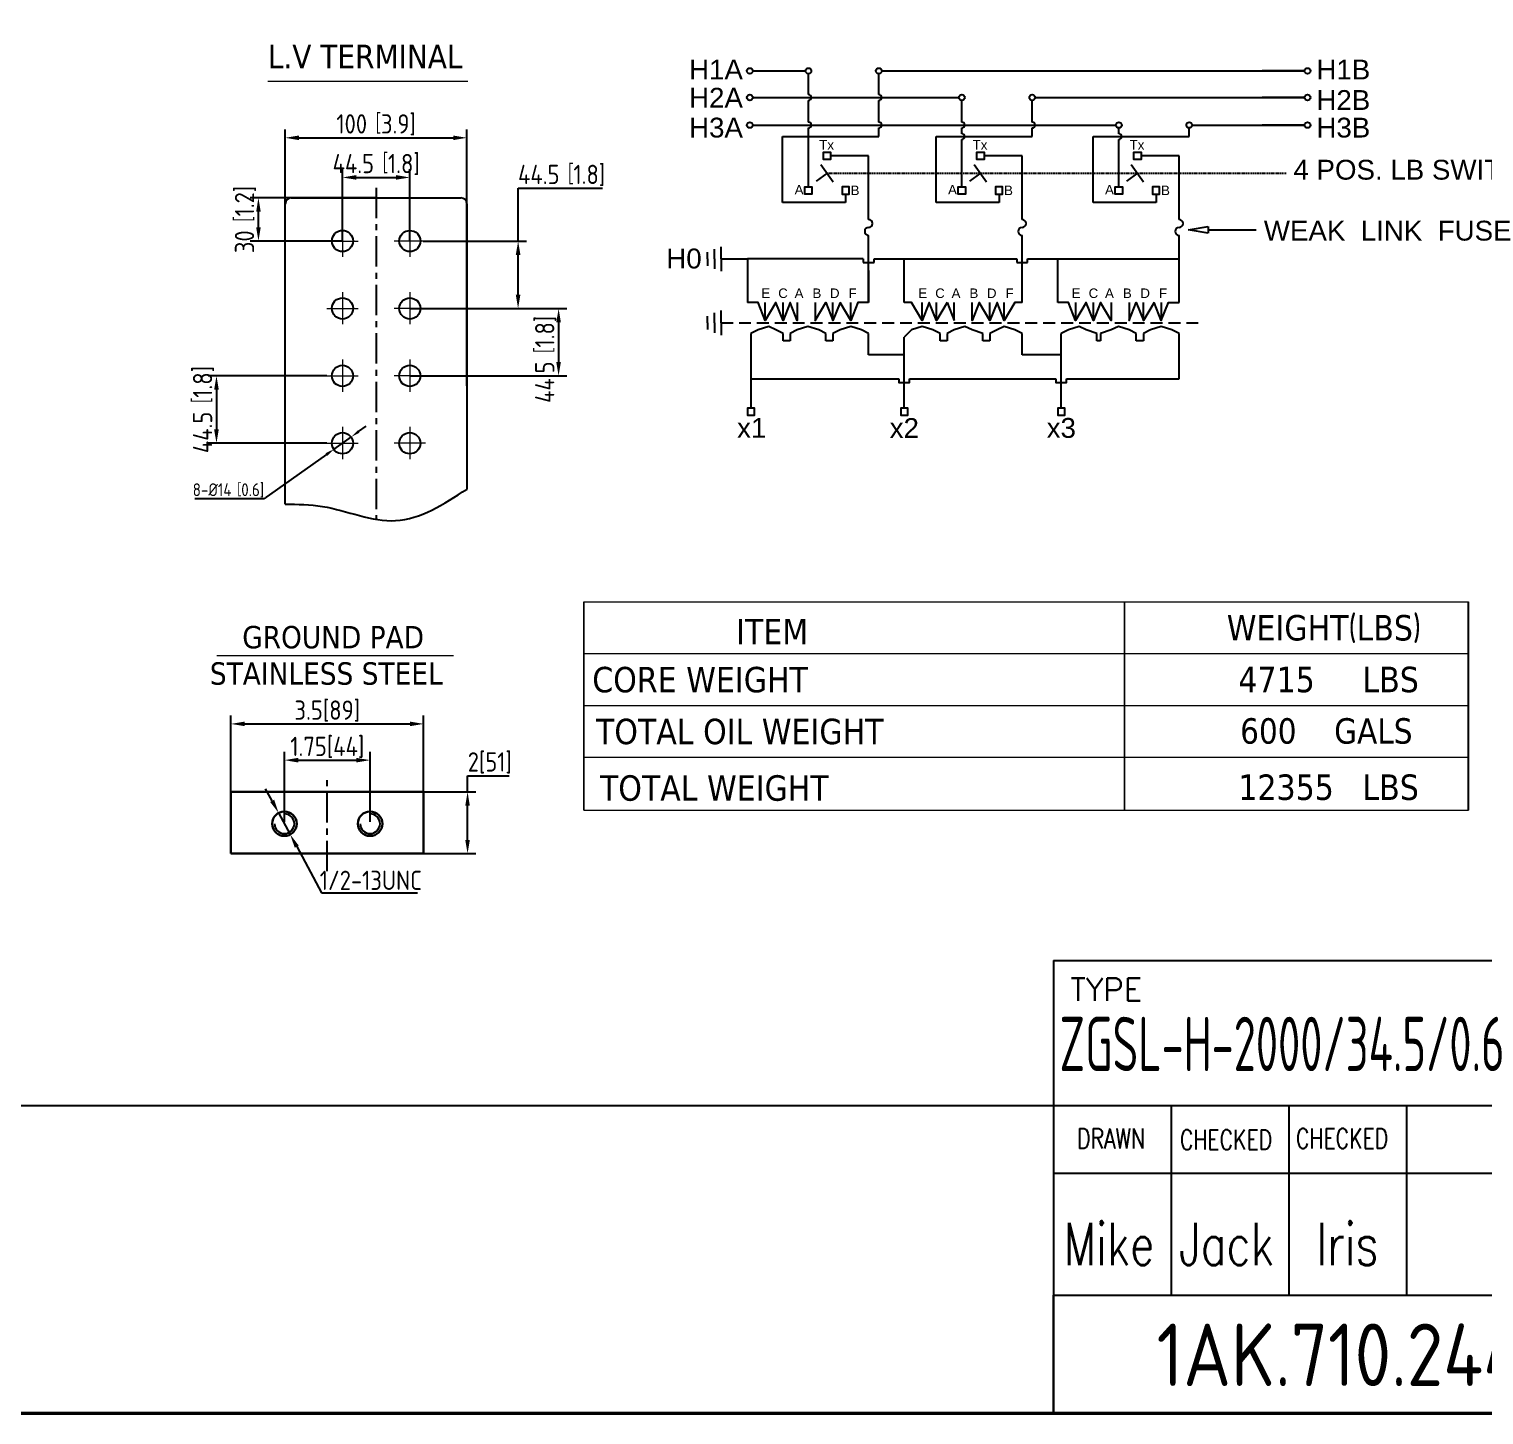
# Model space of a CAD drawing. Header units: inches. Extents: x 198356 to 209798, y -190593 to -183267.
# Drawn here: x 201979 to 205942, y -190326 to -186552 of the extents above; entities that cross this region are included whole.
import ezdxf
from ezdxf.enums import TextEntityAlignment as Align

# ---------------------------------------------------------------- set-up
doc = ezdxf.new("R2010")
doc.units = ezdxf.units.IN
doc.header["$LTSCALE"] = 13
for name, pattern in [('CENTERX2', [101.6, 63.5, -12.7, 12.7, -12.7]), ('DASHED', [0.75, 0.5, -0.25]), ('点画线', [18, 12, -2, 2, -2])]:
    doc.linetypes.add(name, pattern=pattern)
for name, color, linetype in [('1', 4, 'Continuous'), ('2', 3, 'Continuous'), ('4虚线层', 6, 'DASHED')]:
    doc.layers.add(name, color=color, linetype=linetype)
for name, color, linetype, lineweight in [('中心线层', 1, '点画线', 18), ('标注、文本', 3, 'Continuous', 25), ('铁心', 3, 'Continuous', 0)]:
    doc.layers.add(name, color=color, linetype=linetype, lineweight=lineweight)
doc.styles.add('Note Text (ANSI)', font='arial.ttf')
doc.styles.add('ROMANS', font='romans.shx', dxfattribs={"bigfont": 'whgtxt.shx'})
doc.styles.get("Standard").update_dxf_attribs({"font": 'gbenor.shx', "bigfont": 'gbcbig.shx'})
doc.styles.add('Tahoma$001', font='tahoma.ttf', dxfattribs={"height": 2.159784})
doc.styles.add('Tahoma_txtstyle_30.51_0_0', font='tahoma.ttf')
doc.dimstyles.new('丁晓菲', dxfattribs={"dimscale": 10, "dimtxt": 3.5, "dimasz": 2.5, "dimexe": 1.5, "dimexo": 0, "dimgap": 0.5, "dimtad": 1, "dimtoh": 1, "dimtxsty": 'Standard', "dimcen": 2.5, "dimclrd": 3, "dimclre": 3, "dimclrt": 2, "dimadec": 0, "dimazin": 0, "dimtfac": 1, "dimtmove": 0, "dimatfit": 2, "dimfxl": 1, "dimarcsym": 0})
doc.dimstyles.new('郁文书', dxfattribs={"dimscale": 15, "dimtxt": 3.5, "dimasz": 2.5, "dimexe": 1.5, "dimexo": 0, "dimgap": 0.5, "dimtad": 1, "dimtoh": 1, "dimtxsty": 'Standard', "dimcen": 2.5, "dimclrd": 3, "dimclre": 3, "dimclrt": 2, "dimadec": 0, "dimazin": 0, "dimtfac": 1, "dimtmove": 0, "dimatfit": 2, "dimfxl": 1, "dimarcsym": 0})

# ---------------------------------------------------------------- blocks, each defined once
blk = doc.blocks.new('*D12')
at = {"layer": '1', "color": 3, "lineweight": -2}
for p, q in [((202676.5, -187560.8), (202676.5, -186825.6)), ((203171.5, -187523.3), (203171.5, -186825.6)), ((202714, -186848.1), (203134, -186848.1))]:
    blk.add_line(p, q, dxfattribs=at)
at = {"layer": '1', "color": 3}
for points in [[(202714, -186841.9), (202714, -186854.4), (202676.5, -186848.1)], [(203134, -186841.9), (203134, -186854.4), (203171.5, -186848.1)]]:
    blk.add_solid(points, dxfattribs=at)
at = {"layer": 'Defpoints', "color": 0}
for p in [(203171.5, -186848.1), (203171.5, -187523.3), (202676.5, -187560.8)]:
    blk.add_point(p, dxfattribs=at)
at = {"layer": '1', "color": 2, "insert": (202924, -186812.9), "char_height": 52.5, "attachment_point": 5}
blk.add_mtext('100［3.9]', dxfattribs=at)
blk = doc.blocks.new('*D13')
at = {"layer": '1', "color": 3, "lineweight": -2}
for p, q in [((202924.2, -187011.8), (202580.9, -187011.8)), ((202603.4, -187091.8), (202603.4, -187049.3)), ((202832.4, -187129.3), (202580.9, -187129.3))]:
    blk.add_line(p, q, dxfattribs=at)
at = {"layer": '1', "color": 3}
for points in [[(202597.2, -187049.3), (202609.7, -187049.3), (202603.4, -187011.8)], [(202597.2, -187091.8), (202609.7, -187091.8), (202603.4, -187129.3)]]:
    blk.add_solid(points, dxfattribs=at)
at = {"layer": 'Defpoints', "color": 0}
for p in [(202603.4, -187011.8), (202924.2, -187011.8), (202832.4, -187129.3)]:
    blk.add_point(p, dxfattribs=at)
at = {"layer": '1', "color": 2, "insert": (202568.2, -187070.5), "char_height": 52.5, "attachment_point": 5, "rotation": 90}
blk.add_mtext('30［1.2]', dxfattribs=at)
blk = doc.blocks.new('*D14')
at = {"layer": '1', "color": 3, "lineweight": -2}
for p, q in [((202832.4, -187129.3), (202832.4, -186933.6)), ((203015.9, -187129.3), (203015.9, -186933.6)), ((202869.9, -186956.1), (202978.4, -186956.1))]:
    blk.add_line(p, q, dxfattribs=at)
at = {"layer": '1', "color": 3}
for points in [[(202869.9, -186949.8), (202869.9, -186962.3), (202832.4, -186956.1)], [(202978.4, -186949.8), (202978.4, -186962.3), (203015.9, -186956.1)]]:
    blk.add_solid(points, dxfattribs=at)
at = {"layer": 'Defpoints', "color": 0}
for p in [(203015.9, -186956.1), (202832.4, -187129.3), (203015.9, -187129.3)]:
    blk.add_point(p, dxfattribs=at)
at = {"layer": '1', "color": 2, "insert": (202924.2, -186920.9), "char_height": 52.5, "attachment_point": 5}
blk.add_mtext('44.5［1.8]', dxfattribs=at)
blk = doc.blocks.new('*D15')
at = {"layer": '1', "color": 3, "lineweight": -2}
for p, q in [((203310.9, -187129.5), (203310.9, -186985.7)), ((203310.9, -186985.7), (203540.4, -186985.7)), ((203052.2, -187129.4), (203333.4, -187129.5)), ((203310.8, -187275.5), (203310.9, -187167)), ((203015.9, -187312.9), (203333.3, -187313))]:
    blk.add_line(p, q, dxfattribs=at)
at = {"layer": '1', "color": 3}
for points in [[(203304.6, -187167), (203317.1, -187167), (203310.9, -187129.5)], [(203304.6, -187275.5), (203317.1, -187275.5), (203310.8, -187313)]]:
    blk.add_solid(points, dxfattribs=at)
at = {"layer": 'Defpoints', "color": 0}
for p in [(203052.2, -187129.4), (203015.9, -187312.9), (203310.8, -187313)]:
    blk.add_point(p, dxfattribs=at)
at = {"layer": '1', "color": 2, "insert": (203429.4, -186950.5), "char_height": 52.5, "attachment_point": 5}
blk.add_mtext('44.5［1.8]', dxfattribs=at)
blk = doc.blocks.new('*D16')
at = {"layer": 'Defpoints', "color": 0}
for p in [(202808.9, -187696.2), (202855.9, -187662.7)]:
    blk.add_point(p, dxfattribs=at)
at = {"layer": '标注、文本', "color": 3, "lineweight": -2}
for p, q in [((202876.3, -187648.2), (202896.7, -187633.7)), ((202855.9, -187662.7), (202808.9, -187696.2)), ((202788.5, -187710.7), (202618.1, -187831.8)), ((202618.1, -187831.8), (202430.1, -187831.8))]:
    blk.add_line(p, q, dxfattribs=at)
at = {"layer": '标注、文本', "color": 3}
for points in [[(202873.9, -187644.8), (202878.7, -187651.6), (202855.9, -187662.7)], [(202786.1, -187707.3), (202790.9, -187714.1), (202808.9, -187696.2)]]:
    blk.add_solid(points, dxfattribs=at)
at = {"layer": '标注、文本', "color": 2, "insert": (202521.6, -187808.4), "char_height": 35, "attachment_point": 5, "bg_fill": 3, "box_fill_scale": 1.1, "bg_fill_color": 256, "bg_fill_true_color": 13158600, "bg_fill_transparency": 16293744}
blk.add_mtext('8-%%C14［0.6]', dxfattribs=at)
blk = doc.blocks.new('*D61')
at = {"layer": '1', "color": 3, "lineweight": -2}
for p, q in [((203058.6, -187312.9), (203443.7, -187313.1)), ((203421.2, -187350.6), (203421.2, -187459.1)), ((203015.9, -187496.5), (203443.6, -187496.6))]:
    blk.add_line(p, q, dxfattribs=at)
at = {"layer": '1', "color": 3}
for points in [[(203414.9, -187350.6), (203427.4, -187350.6), (203421.2, -187313.1)], [(203414.9, -187459.1), (203427.4, -187459.1), (203421.1, -187496.6)]]:
    blk.add_solid(points, dxfattribs=at)
at = {"layer": 'Defpoints', "color": 0}
for p in [(203058.6, -187312.9), (203015.9, -187496.5), (203421.1, -187496.6)]:
    blk.add_point(p, dxfattribs=at)
at = {"layer": '1', "color": 2, "insert": (203386, -187451.5), "char_height": 52.5, "attachment_point": 5, "rotation": 89.979}
blk.add_mtext('44.5［1.8]', dxfattribs=at)
blk = doc.blocks.new('*D74')
at = {"layer": '1', "color": 3, "lineweight": -2}
for p, q in [((203173.2, -188629.7), (203173.2, -188585.5)), ((203173.2, -188585.5), (203286.8, -188585.5)), ((203053.5, -188629.7), (203195.7, -188629.7)), ((203173.2, -188760.2), (203173.2, -188667.2)), ((203053.5, -188797.7), (203195.7, -188797.7))]:
    blk.add_line(p, q, dxfattribs=at)
at = {"layer": '1', "color": 3}
for points in [[(203166.9, -188667.2), (203179.4, -188667.2), (203173.2, -188629.7)], [(203166.9, -188760.2), (203179.4, -188760.2), (203173.2, -188797.7)]]:
    blk.add_solid(points, dxfattribs=at)
at = {"layer": 'Defpoints', "color": 0}
for p in [(203053.5, -188629.7), (203053.5, -188797.7), (203173.2, -188797.7)]:
    blk.add_point(p, dxfattribs=at)
at = {"layer": '1', "color": 2, "insert": (203233.7, -188550.6), "char_height": 52.5, "attachment_point": 5}
blk.add_mtext('2[51]', dxfattribs=at)
blk = doc.blocks.new('*D75')
at = {"layer": '1', "color": 3, "lineweight": -2}
for p, q in [((202674.3, -188711.1), (202674.3, -188520.6)), ((202907.7, -188711.1), (202907.7, -188520.6)), ((202711.8, -188543.1), (202870.2, -188543.1))]:
    blk.add_line(p, q, dxfattribs=at)
at = {"layer": '1', "color": 3}
for points in [[(202711.8, -188536.9), (202711.8, -188549.4), (202674.3, -188543.1)], [(202870.2, -188536.9), (202870.2, -188549.4), (202907.7, -188543.1)]]:
    blk.add_solid(points, dxfattribs=at)
at = {"layer": 'Defpoints', "color": 0}
for p in [(202907.7, -188543.1), (202674.3, -188711.1), (202907.7, -188711.1)]:
    blk.add_point(p, dxfattribs=at)
at = {"layer": '1', "color": 2, "insert": (202791, -188508.3), "char_height": 52.5, "attachment_point": 5}
blk.add_mtext('1.75[44]', dxfattribs=at)
blk = doc.blocks.new('*D76')
at = {"layer": '1', "color": 3, "lineweight": -2}
for p, q in [((202528.5, -188629.7), (202528.5, -188421.9)), ((202566, -188444.4), (203016, -188444.4)), ((203053.5, -188629.7), (203053.5, -188421.9))]:
    blk.add_line(p, q, dxfattribs=at)
at = {"layer": '1', "color": 3}
for points in [[(202566, -188438.1), (202566, -188450.6), (202528.5, -188444.4)], [(203016, -188438.1), (203016, -188450.6), (203053.5, -188444.4)]]:
    blk.add_solid(points, dxfattribs=at)
at = {"layer": 'Defpoints', "color": 0}
for p in [(203053.5, -188444.4), (202528.5, -188629.7), (203053.5, -188629.7)]:
    blk.add_point(p, dxfattribs=at)
at = {"layer": '1', "color": 2, "insert": (202791, -188409.5), "char_height": 52.5, "attachment_point": 5}
blk.add_mtext('3.5[89]', dxfattribs=at)
blk = doc.blocks.new('*D83')
at = {"layer": '1', "color": 3, "lineweight": -2}
for p, q in [((202640.8, -188653.9), (202623, -188620.9)), ((202658.5, -188686.9), (202690.1, -188745.7)), ((202707.8, -188778.7), (202775.2, -188904.1)), ((202775.2, -188904.1), (203036.5, -188904.1))]:
    blk.add_line(p, q, dxfattribs=at)
at = {"layer": '1', "color": 3}
for points in [[(202646.3, -188651), (202635.3, -188656.9), (202658.5, -188686.9)], [(202713.3, -188775.8), (202702.3, -188781.7), (202690.1, -188745.7)]]:
    blk.add_solid(points, dxfattribs=at)
at = {"layer": 'Defpoints', "color": 0}
for p in [(202658.5, -188686.9), (202690.1, -188745.7)]:
    blk.add_point(p, dxfattribs=at)
at = {"layer": '1', "color": 2, "insert": (202909.6, -188870.4), "char_height": 52.5, "attachment_point": 5}
blk.add_mtext('1/2-13UNC', dxfattribs=at)
blk = doc.blocks.new('*D255')
at = {"layer": '1', "color": 3, "lineweight": -2}
for p, q in [((202789.7, -187496.4), (202466.6, -187496.4)), ((202489.1, -187533.9), (202489.1, -187642.5)), ((202789.7, -187680), (202466.6, -187680))]:
    blk.add_line(p, q, dxfattribs=at)
at = {"layer": '1', "color": 3}
for points in [[(202482.8, -187533.9), (202495.3, -187533.9), (202489.1, -187496.4)], [(202482.8, -187642.5), (202495.3, -187642.5), (202489.1, -187680)]]:
    blk.add_solid(points, dxfattribs=at)
at = {"layer": 'Defpoints', "color": 0}
for p in [(202789.7, -187496.4), (202489.1, -187680), (202789.7, -187680)]:
    blk.add_point(p, dxfattribs=at)
at = {"layer": '1', "color": 2, "insert": (202453.9, -187588.2), "char_height": 52.5, "attachment_point": 5, "rotation": 90}
blk.add_mtext('44.5［1.8]', dxfattribs=at)

msp = doc.modelspace()

# ---------------------------------------------------------------- linework, layer by layer
at = {"layer": '1', "color": 1, "linetype": 'CENTERX2', "lineweight": -3, "ltscale": 0.1}
for p, q in [((202924.209, -186984.373), (202924.044, -187886.963)), ((202790.975, -188845.118), (202790.975, -188583.916))]:
    msp.add_line(p, q, dxfattribs=at)
at = {"layer": '1'}
for p, q in [((202693.032, -187011.756), (203155.032, -187011.756)), ((202676.705, -187845.754), (202676.532, -187028.256)), ((203171.532, -187028.256), (203171.484, -187805.169))]:
    msp.add_line(p, q, dxfattribs=at)
for centre in [(202832.424, -187129.318), (203015.949, -187129.347), (202832.424, -187312.881), (203015.892, -187312.91), (202832.356, -187496.443), (203015.825, -187496.472), (203015.834, -187680.035)]:
    msp.add_circle(centre, 28.875, dxfattribs=at)
for centre, start, end in [((202693.032, -187028.256), 90, 180), ((203155.032, -187028.256), 0, 90)]:
    msp.add_arc(centre, 16.5, start, end, dxfattribs=at)
at = {"layer": '2', "linetype": 'Continuous'}
for p, q in [((203949.98, -186665.943), (204093.874, -186665.943)), ((204301.415, -186665.943), (205338.202, -186665.943)), ((205338.202, -186665.943), (205453.628, -186665.943)), ((205453.628, -186665.943), (205338.202, -186665.943)), ((203949.98, -186738.325), (204120.707, -186738.325)), ((204120.707, -186738.325), (204511.834, -186738.325)), ((204719.375, -186738.325), (205338.202, -186738.325)), ((205338.202, -186738.325), (205453.628, -186738.325)), ((205453.628, -186738.325), (205338.202, -186738.325)), ((203949.98, -186813.307), (204120.707, -186813.307)), ((204120.707, -186813.307), (204939.514, -186813.307)), ((205147.055, -186813.307), (205338.202, -186813.307)), ((205338.202, -186813.307), (205453.628, -186813.307)), ((205453.628, -186813.307), (205338.202, -186813.307)), ((204251.229, -187178.175), (204251.229, -187187.895)), ((204280.389, -187187.895), (204280.389, -187178.175)), ((204363.009, -187297.098), (204363.009, -187178.175)), ((204669.189, -187178.175), (204669.189, -187187.895)), ((204698.349, -187187.895), (204698.349, -187178.175)), ((204780.969, -187297.098), (204780.969, -187178.175)), ((204251.229, -187187.895), (204280.389, -187187.895)), ((204669.189, -187187.895), (204698.349, -187187.895))]:
    msp.add_line(p, q, dxfattribs=at)
at = {"layer": '2', "color": 3}
msp.add_line((205190.751, -187098.995), (205321.493, -187098.995), dxfattribs=at)
at = {"layer": '2'}
for p, q in [((204251.229, -187178.175), (203935.329, -187178.175)), ((204280.389, -187178.175), (204669.189, -187178.175)), ((204698.349, -187178.175), (205111.449, -187178.175)), ((204769.351, -189088.624), (208469.476, -189088.624)), ((204769.351, -189088.624), (204769.351, -190321.999)), ((198997.156, -189483.304), (208469.476, -189483.304)), ((205090.028, -189483.304), (205090.028, -190000.525)), ((205410.706, -189483.304), (205410.706, -190000.525)), ((205731.383, -189483.304), (205731.383, -190000.525)), ((204769.351, -189668.31), (206372.738, -189668.31)), ((204769.351, -190000.525), (206372.738, -190000.525)), ((204769.351, -190321.202), (204769.351, -190000.525))]:
    msp.add_line(p, q, dxfattribs=at)
at = {"layer": '2', "linetype": 'Continuous'}
for points in [[(204101.694, -186730.505), (204101.694, -186673.762)], [(204101.694, -186805.487), (204101.694, -186746.144)], [(204519.654, -186805.487), (204519.654, -186746.144)], [(204101.694, -186981.883), (204101.694, -186821.126)], [(204519.654, -186837.048), (204519.654, -186821.126)], [(204947.334, -186837.048), (204947.334, -186821.126)], [(204519.654, -186981.883), (204519.654, -186852.687)], [(204947.334, -186981.883), (204947.334, -186852.687)], [(204142.689, -186897.277), (204142.689, -186887.557), (204152.409, -186887.557), (204162.129, -186887.557), (204162.129, -186897.277), (204162.129, -186906.997), (204152.409, -186906.997), (204142.689, -186906.997), (204142.689, -186897.277)], [(204265.809, -187070.656), (204265.809, -186897.277)], [(204560.649, -186897.277), (204560.649, -186887.557), (204570.369, -186887.557), (204580.089, -186887.557), (204580.089, -186897.277), (204580.089, -186906.997), (204570.369, -186906.997), (204560.649, -186906.997), (204560.649, -186897.277)], [(204683.769, -187070.656), (204683.769, -186897.277)], [(204988.329, -186897.277), (204988.329, -186887.557), (204998.049, -186887.557), (205007.769, -186887.557), (205007.769, -186897.277), (205007.769, -186906.997), (204998.049, -186906.997), (204988.329, -186906.997), (204988.329, -186897.277)], [(205111.449, -187070.656), (205111.449, -186897.277)], [(204091.974, -186991.603), (204091.974, -186981.883), (204101.694, -186981.883), (204111.414, -186981.883), (204111.414, -186991.603), (204111.414, -187001.323), (204101.694, -187001.323), (204091.974, -187001.323), (204091.974, -186991.603)], [(204212.845, -186991.603), (204212.845, -186981.883), (204203.125, -186981.883), (204193.405, -186981.883), (204193.405, -186991.603), (204193.405, -187001.323), (204203.125, -187001.323), (204212.845, -187001.323), (204212.845, -186991.603)], [(204509.934, -186991.603), (204509.934, -186981.883), (204519.654, -186981.883), (204529.374, -186981.883), (204529.374, -186991.603), (204529.374, -187001.323), (204519.654, -187001.323), (204509.934, -187001.323), (204509.934, -186991.603)], [(204630.805, -186991.603), (204630.805, -186981.883), (204621.085, -186981.883), (204611.365, -186981.883), (204611.365, -186991.603), (204611.365, -187001.323), (204621.085, -187001.323), (204630.805, -187001.323), (204630.805, -186991.603)], [(204937.614, -186991.603), (204937.614, -186981.883), (204947.334, -186981.883), (204957.054, -186981.883), (204957.054, -186991.603), (204957.054, -187001.323), (204947.334, -187001.323), (204937.614, -187001.323), (204937.614, -186991.603)], [(205058.485, -186991.603), (205058.485, -186981.883), (205048.765, -186981.883), (205039.045, -186981.883), (205039.045, -186991.603), (205039.045, -187001.323), (205048.765, -187001.323), (205058.485, -187001.323), (205058.485, -186991.603)], [(204265.809, -187297.098), (204265.809, -187113.856)], [(204683.769, -187297.098), (204683.769, -187113.856)], [(205111.449, -187297.098), (205111.449, -187113.856)], [(203863.877, -187178.175), (203935.329, -187178.175)], [(203935.329, -187178.175), (203935.329, -187297.098)], [(204265.809, -187297.098), (204265.809, -187209.618), (204265.809, -187297.098)], [(204032.529, -187345.698), (204013.089, -187297.098), (203983.929, -187345.698), (203964.489, -187297.098), (203935.329, -187297.098)], [(203983.929, -187345.698), (203983.929, -187297.098)], [(204071.409, -187297.098), (204071.409, -187345.698), (204051.969, -187297.098), (204032.529, -187345.698), (204032.529, -187297.098)], [(204120.009, -187297.098), (204120.009, -187345.698), (204149.169, -187297.098), (204168.609, -187345.698), (204168.609, -187297.098)], [(204188.049, -187297.098), (204168.609, -187345.698)], [(204217.209, -187345.698), (204188.049, -187297.098)], [(204265.809, -187297.098), (204236.649, -187297.098), (204217.209, -187345.698), (204217.209, -187297.098)], [(204411.609, -187345.698), (204382.449, -187297.098), (204363.009, -187297.098)], [(204479.649, -187297.098), (204450.489, -187345.698), (204431.049, -187297.098), (204411.609, -187345.698), (204411.609, -187297.098)], [(204450.489, -187345.698), (204450.489, -187297.098)], [(204479.649, -187297.098), (204499.089, -187345.698)], [(204499.089, -187345.698), (204499.089, -187297.098)], [(204683.769, -187297.098), (204664.329, -187297.098), (204635.169, -187345.698), (204615.729, -187297.098), (204596.289, -187345.698), (204567.129, -187297.098), (204547.689, -187345.698), (204547.689, -187297.098)], [(204596.289, -187345.698), (204596.289, -187297.098)], [(204635.169, -187345.698), (204635.169, -187297.098)], [(204829.569, -187297.098), (204829.569, -187345.698), (204810.129, -187297.098), (204780.969, -187297.098)], [(204926.769, -187297.098), (204926.769, -187345.698), (204897.609, -187297.098), (204878.169, -187345.698), (204858.729, -187297.098), (204829.569, -187345.698)], [(204878.169, -187345.698), (204878.169, -187297.098)], [(204975.369, -187297.098), (204975.369, -187345.698), (204994.809, -187297.098), (205014.249, -187345.698), (205014.249, -187297.098)], [(205043.409, -187297.098), (205014.249, -187345.698)], [(205062.849, -187297.098), (205062.849, -187345.698), (205043.409, -187297.098)], [(205062.849, -187345.698), (205082.289, -187297.098), (205111.449, -187297.098)], [(204032.529, -187381.217), (204013.089, -187371.497), (203993.649, -187361.777), (203964.489, -187371.497), (203945.049, -187381.217)], [(203945.049, -187381.217), (203945.049, -187584.197)], [(204032.529, -187400.657), (204032.529, -187381.217)], [(204149.169, -187381.217), (204129.729, -187371.497), (204100.569, -187361.777), (204071.409, -187371.497), (204051.969, -187381.217)], [(204051.969, -187381.217), (204051.969, -187400.657)], [(204149.169, -187400.657), (204149.169, -187381.217)], [(204265.809, -187381.217), (204246.369, -187371.497), (204217.209, -187361.777), (204188.049, -187371.497), (204168.609, -187381.217)], [(204168.609, -187381.217), (204168.609, -187400.657)], [(204265.809, -187439.537), (204265.809, -187381.217)], [(204460.209, -187381.217), (204440.769, -187371.497), (204411.609, -187361.777), (204382.449, -187371.497), (204363.009, -187390.937)], [(204460.209, -187400.657), (204460.209, -187381.217)], [(204576.849, -187381.217), (204547.689, -187371.497), (204528.249, -187361.777), (204499.089, -187371.497), (204479.649, -187381.217)], [(204479.649, -187381.217), (204479.649, -187400.657)], [(204576.849, -187400.657), (204576.849, -187381.217)], [(204683.769, -187381.217), (204664.329, -187371.497), (204635.169, -187361.777), (204615.729, -187371.497), (204596.289, -187381.217)], [(204596.289, -187381.217), (204596.289, -187400.657)], [(204683.769, -187439.537), (204683.769, -187381.217)], [(204683.769, -187381.217), (204683.769, -187381.217)], [(204887.889, -187381.217), (204858.729, -187371.497), (204839.289, -187361.777), (204810.129, -187371.497), (204790.689, -187381.217)], [(204790.689, -187584.197), (204790.689, -187381.217)], [(204887.889, -187400.657), (204887.889, -187381.217)], [(204994.809, -187381.217), (204975.369, -187371.497), (204946.209, -187361.777), (204926.769, -187371.497), (204897.609, -187381.217)], [(204897.609, -187381.217), (204897.609, -187400.657)], [(204994.809, -187400.657), (204994.809, -187381.217)], [(205111.449, -187381.217), (205092.009, -187371.497), (205062.849, -187361.777), (205033.689, -187371.497), (205014.249, -187381.217)], [(205014.249, -187381.217), (205014.249, -187400.657)], [(205111.449, -187504.487), (205111.449, -187381.217)], [(205111.449, -187381.217), (205111.449, -187381.217)], [(204051.969, -187400.657), (204032.529, -187400.657)], [(204168.609, -187400.657), (204149.169, -187400.657)], [(204363.009, -187584.197), (204363.009, -187390.937)], [(204479.649, -187400.657), (204460.209, -187400.657)], [(204596.289, -187400.657), (204576.849, -187400.657)], [(204897.609, -187400.657), (204887.889, -187400.657)], [(205014.249, -187400.657), (204994.809, -187400.657)], [(204363.009, -187439.537), (204265.809, -187439.537)], [(204790.689, -187439.537), (204683.769, -187439.537)], [(204347.848, -187504.487), (204347.848, -187514.207), (204357.568, -187514.207), (204377.008, -187514.207), (204377.008, -187504.487)], [(204775.528, -187504.487), (204775.528, -187514.207), (204785.248, -187514.207), (204804.688, -187514.207), (204804.688, -187504.487)], [(203954.769, -187593.917), (203954.769, -187584.197), (203945.049, -187584.197), (203935.329, -187584.197), (203935.329, -187593.917), (203935.329, -187603.637), (203945.049, -187603.637), (203954.769, -187603.637), (203954.769, -187593.917)], [(204372.729, -187593.917), (204372.729, -187584.197), (204363.009, -187584.197), (204353.289, -187584.197), (204353.289, -187593.917), (204353.289, -187603.637), (204363.009, -187603.637), (204372.729, -187603.637), (204372.729, -187593.917)], [(204800.409, -187593.917), (204800.409, -187584.197), (204790.689, -187584.197), (204780.969, -187584.197), (204780.969, -187593.917), (204780.969, -187603.637), (204790.689, -187603.637), (204800.409, -187603.637), (204800.409, -187593.917)]]:
    msp.add_lwpolyline(points, dxfattribs=at)
at = {"layer": '2'}
for centre, start, end in [((204265.809, -187103.056), 90, 270), ((204265.809, -187081.456), 270, 90), ((204683.769, -187103.056), 90, 270), ((204683.769, -187081.456), 270, 90), ((205111.449, -187103.056), 90, 270), ((205111.449, -187081.456), 270, 90)]:
    msp.add_arc(centre, 10.8, start, end, dxfattribs=at)
at = {"layer": '4虚线层', "ltscale": 0.5}
msp.add_line((204152.409, -186944.44), (205404.965, -186944.44), dxfattribs=at)
at = {"layer": '4虚线层', "ltscale": 5}
msp.add_line((203863.877, -187352.224), (205168.03, -187352.224), dxfattribs=at)
at = {"layer": '中心线层'}
for p, q in [((202832.424, -187084.992), (202832.424, -187172.541)), ((203015.963, -187085.021), (203015.936, -187172.57)), ((202789.8, -187129.318), (202875.047, -187129.318)), ((203058.565, -187129.368), (202973.318, -187129.336)), ((202832.424, -187268.555), (202832.424, -187356.104)), ((203015.906, -187268.583), (203015.878, -187356.132)), ((202789.8, -187312.881), (202875.047, -187312.881)), ((203058.516, -187312.923), (202973.268, -187312.896)), ((202832.356, -187452.117), (202832.356, -187539.666)), ((203015.838, -187452.146), (203015.811, -187539.695)), ((202789.732, -187496.443), (202874.98, -187496.443)), ((203058.448, -187496.485), (202973.201, -187496.459)), ((203015.848, -187635.708), (203015.821, -187723.257)), ((203058.458, -187680.048), (202973.21, -187680.021))]:
    msp.add_line(p, q, dxfattribs=at)
at = {"layer": '标注、文本'}
for p, q in [((204293.596, -186730.505), (204293.596, -186673.762)), ((204293.596, -186805.487), (204293.596, -186746.144)), ((204711.556, -186805.487), (204711.556, -186746.144)), ((204293.596, -186844.867), (204293.596, -186821.126)), ((204711.556, -186844.867), (204711.556, -186821.126)), ((205139.236, -186844.867), (205139.236, -186821.126)), ((204031.402, -187024.553), (204031.402, -186844.867)), ((204031.402, -186844.867), (204293.596, -186844.867)), ((204449.362, -187024.553), (204449.362, -186844.867)), ((204449.362, -186844.867), (204711.556, -186844.867)), ((204877.042, -187024.553), (204877.042, -186844.867)), ((204877.042, -186844.867), (205139.236, -186844.867)), ((204265.809, -186897.277), (204162.129, -186897.277)), ((204683.769, -186897.277), (204580.089, -186897.277)), ((205111.449, -186897.277), (205007.769, -186897.277)), ((204152.409, -186944.44), (204122.726, -186966.623)), ((204135.566, -186921.055), (204169.252, -186967.825)), ((204570.369, -186944.44), (204540.686, -186966.623)), ((204553.526, -186921.055), (204587.212, -186967.825)), ((204998.049, -186944.44), (204968.366, -186966.623)), ((204981.206, -186921.055), (205014.892, -186967.825)), ((204203.125, -187024.553), (204031.402, -187024.553)), ((204203.125, -187001.323), (204203.125, -187024.553)), ((204621.085, -187024.553), (204449.362, -187024.553)), ((204621.085, -187001.323), (204621.085, -187024.553)), ((205048.765, -187024.553), (204877.042, -187024.553)), ((205048.765, -187001.323), (205048.765, -187024.553)), ((205136.751, -187098.995), (205190.751, -187089.995)), ((205190.751, -187107.995), (205136.751, -187098.995)), ((205190.751, -187089.995), (205190.751, -187107.995)), ((203863.877, -187178.175), (203863.877, -187144.615)), ((203827.185, -187178.175), (203827.185, -187159.817)), ((203827.185, -187178.175), (203827.185, -187196.532)), ((203845.531, -187178.175), (203845.531, -187151.155)), ((203845.531, -187178.175), (203845.531, -187205.194)), ((203863.877, -187178.175), (203863.877, -187211.734)), ((203827.185, -187352.224), (203827.185, -187333.867)), ((203845.531, -187352.224), (203845.531, -187325.205)), ((203863.877, -187352.224), (203863.877, -187318.665)), ((203827.185, -187352.224), (203827.185, -187370.581)), ((203845.531, -187352.224), (203845.531, -187379.243)), ((203863.877, -187352.224), (203863.877, -187385.783)), ((203945.049, -187504.487), (204347.848, -187504.487)), ((204377.008, -187504.487), (204775.528, -187504.487)), ((204804.688, -187504.487), (205111.449, -187504.487)), ((205900.01, -188679.087), (205900.01, -188111.835))]:
    msp.add_line(p, q, dxfattribs=at)
at = {"layer": '标注、文本', "color": 4, "lineweight": 30}
for p, q in [((202528.475, -188797.687), (202528.475, -188629.687)), ((202528.475, -188629.687), (203053.475, -188629.687)), ((203053.475, -188629.687), (203053.475, -188797.687)), ((203053.475, -188797.687), (202528.475, -188797.687))]:
    msp.add_line(p, q, dxfattribs=at)
at = {"layer": '标注、文本'}
for centre in [(203942.161, -186665.943), (204101.694, -186665.943), (204293.596, -186665.943), (205461.447, -186665.943), (203942.161, -186738.325), (204519.654, -186738.325), (204711.556, -186738.325), (205461.447, -186738.325), (203942.161, -186813.307), (204947.334, -186813.307), (205139.236, -186813.307), (205461.447, -186813.307)]:
    msp.add_circle(centre, 7.82, dxfattribs=at)
at = {"layer": '标注、文本', "color": 4, "lineweight": 30}
for centre in [(202674.293, -188716.312), (202907.656, -188716.312)]:
    msp.add_circle(centre, 33.337, dxfattribs=at)
at = {"layer": '标注、文本'}
for centre, radius, start in [((204101.694, -186738.325), 7.82, 270), ((204293.596, -186738.325), 7.82, 270), ((204101.694, -186813.307), 7.82, 270), ((204293.596, -186813.307), 7.82, 270), ((204519.654, -186813.307), 7.82, 270), ((204711.556, -186813.307), 7.82, 270), ((204519.654, -186844.867), 7.82, 270), ((204947.334, -186844.867), 7.82, 270), ((202674.293, -188716.312), 26.974, 180), ((202907.656, -188716.312), 26.974, 180)]:
    msp.add_arc(centre, radius, start, 90, dxfattribs=at)
at = {"layer": '铁心'}
for p, q in [((203173.543, -186694.843), (202629.275, -186694.843)), ((203489.591, -188111.835), (203489.591, -188347.603)), ((203489.591, -188347.603), (203489.591, -188111.835)), ((203489.591, -188111.835), (205900.01, -188111.835)), ((204962.429, -188111.835), (204962.429, -188300.45)), ((204962.429, -188300.45), (204962.429, -188111.835)), ((203489.591, -188252.622), (205900.01, -188252.622)), ((202489.859, -188258.347), (203134.495, -188258.347)), ((204962.429, -188518.287), (204962.429, -188300.45)), ((204962.429, -188300.45), (204962.429, -188518.287)), ((203489.591, -188679.087), (203489.591, -188347.603)), ((203489.591, -188347.603), (203489.591, -188679.087)), ((203489.591, -188393.994), (205900.01, -188393.994)), ((204962.429, -188679.087), (204962.429, -188518.287)), ((204962.429, -188518.287), (204962.429, -188679.087)), ((203489.591, -188535.367), (205900.01, -188535.367)), ((203489.591, -188679.087), (205900.01, -188679.087))]:
    msp.add_line(p, q, dxfattribs=at)

# ---------------------------------------------------------------- texts
at = {"layer": '1', "color": 4, "width": 0.7}
msp.add_text('ZGSL-H-2000/34.5/0.6', height=148.005, dxfattribs=at).set_placement((204785.716, -189390.041))
at = {"layer": '1', "color": 4}
msp.add_text('1AK.710.2441T', height=170.20575, dxfattribs=at).set_placement((205050.199, -190247.786))
at = {"layer": '2', "style": 'Note Text (ANSI)'}
for s, p in [('H1A', (203923.28, -186689.198)), ('H2A', (203923.28, -186765.972)), ('H3A', (203923.28, -186847.312)), ('H0', (203810.975, -187203.87))]:
    msp.add_text(s, height=54, dxfattribs=at).set_placement(p, align=Align.RIGHT)
at = {"layer": '2', "linetype": 'Continuous', "style": 'Note Text (ANSI)'}
for s, p in [('H1B', (205632.354, -186689.198)), ('H2B', (205632.354, -186772.219)), ('H3B', (205632.354, -186847.312)), ('WEAK  LINK  FUSE', (206017.23, -187128.034))]:
    msp.add_text(s, height=54, dxfattribs=at).set_placement(p, align=Align.RIGHT)
at = {"layer": '2', "style": 'Note Text (ANSI)'}
for s, height, p in [('Tx', 25.92, (204151.208, -186867.318)), ('Tx', 25.92, (204569.168, -186867.318)), ('Tx', 25.92, (204996.848, -186867.318)), ('A', 25.92, (204076.205, -186989.425)), ('B', 25.92, (204228.838, -186991.34)), ('A', 25.92, (204494.165, -186989.425)), ('B', 25.92, (204646.798, -186991.34)), ('A', 25.92, (204921.845, -186989.425)), ('B', 25.92, (205074.478, -186991.34)), ('E', 25.92, (203985.52, -187271.178)), ('C', 25.92, (204032.529, -187271.42)), ('A', 25.92, (204076.181, -187271.42)), ('B', 25.92, (204124.855, -187271.42)), ('D', 25.92, (204173.455, -187271.42)), ('F', 25.92, (204222.055, -187271.42)), ('E', 25.92, (204413.2, -187271.178)), ('C', 25.92, (204460.209, -187271.42)), ('A', 25.92, (204503.861, -187271.42)), ('B', 25.92, (204552.535, -187271.42)), ('D', 25.92, (204601.135, -187271.42)), ('F', 25.92, (204649.735, -187271.42)), ('E', 25.92, (204831.16, -187271.178)), ('C', 25.92, (204878.169, -187271.42)), ('A', 25.92, (204921.821, -187271.42)), ('B', 25.92, (204970.495, -187271.42)), ('D', 25.92, (205019.095, -187271.42)), ('F', 25.92, (205067.695, -187271.42)), ('x1', 54, (203947.231, -187638.197)), ('x2', 54, (204363.009, -187638.197)), ('x3', 54, (204790.689, -187638.197))]:
    msp.add_text(s, height=height, dxfattribs=at).set_placement(p, align=Align.MIDDLE)
at = {"layer": '2', "style": 'ROMANS'}
msp.add_text('TYPE', height=61.6688, dxfattribs=at).set_placement((204815.517, -189198.91))
at = {"layer": '2', "style": 'ROMANS', "width": 0.75}
for s, height, p in [('DRAWN', 54.2685, (204833.623, -189600.515)), ('CHECKED', 54.2685, (205113.618, -189603.955)), ('CHECKED', 54.2685, (205429.917, -189600.515)), ('Mike', 114.6151, (204797.152, -189918.289)), ('lris', 114.6151, (205485.464, -189918.289)), ('Jack', 114.6151, (205111.785, -189918.289))]:
    msp.add_text(s, height=height, dxfattribs=at).set_placement(p)
at = {"layer": '2', "linetype": 'Continuous', "insert": (205422.992, -186908.038), "char_height": 54, "width": 19116.13233, "attachment_point": 1, "style": 'Note Text (ANSI)'}
msp.add_mtext('4 POS. LB SWITCH', dxfattribs=at)
at = {"layer": '铁心'}
for s, height, style, p in [('L.V TERMINAL', 64.56572, 'Tahoma$001', (202629.082, -186658.964)), ('ITEM', 69.3189, 'Tahoma_txtstyle_30.51_0_0', (203904.878, -188227.648)), ('GROUND PAD  ', 60.99226, 'Tahoma$001', (202559.3, -188238.599)), ('STAINLESS STEEL ', 60.99226, 'Tahoma$001', (202471.095, -188337.562)), ('CORE WEIGHT', 69.31887, 'Tahoma_txtstyle_30.51_0_0', (203512.889, -188358.427)), ('4715     LBS', 69.31887, 'Tahoma_txtstyle_30.51_0_0', (205273.037, -188358.056)), ('TOTAL OIL WEIGHT', 69.31887, 'Tahoma_txtstyle_30.51_0_0', (203523.041, -188499.586)), ('TOTAL WEIGHT', 69.31887, 'Tahoma_txtstyle_30.51_0_0', (203533.845, -188653.574)), ('12355   LBS', 69.31887, 'Tahoma_txtstyle_30.51_0_0', (205272.951, -188651.38))]:
    msp.add_text(s, height=height, dxfattribs=dict(at, style=style)).set_placement(p)
at = {"layer": '铁心', "insert": (205241.535, -188147.819), "char_height": 69.31887, "width": 820.79241, "attachment_point": 1, "style": 'Tahoma_txtstyle_30.51_0_0'}
msp.add_mtext('WEIGHT{\\Fgbenor,gbcbig|c134;(}LBS{\\Fgbenor,gbcbig|c134;)}', dxfattribs=at)
at = {"layer": '铁心', "insert": (205277.824, -188499.498), "char_height": 69.31887, "attachment_point": 7, "style": 'Tahoma_txtstyle_30.51_0_0'}
msp.add_mtext('{\\W0.9851;600    GALS}', dxfattribs=at)

# ---------------------------------------------------------------- dimensions: what is measured, and where the dimension line sits
at = {"layer": '1'}
for base, p1, p2, text, picture, middle in [((203171.532, -186848.137), (202676.532, -187560.825), (203171.532, -187523.256), '100［3.9]', '*D12', (202924.032, -186848.137)), ((203015.949, -186956.089), (202832.424, -187129.318), (203015.949, -187129.347), '44.5［1.8]', '*D14', (202924.186, -186956.089))]:
    dim = msp.add_linear_dim(base=base, p1=p1, p2=p2, text=text, dimstyle='郁文书', override={"dimarcsym": 1}, dxfattribs=at)
    dim.commit()
    dim.dimension.update_dxf_attribs({"geometry": picture, "text_midpoint": middle, "dimtype": 160})
for base, p1, p2, angle, text, picture, middle in [((202603.418, -187011.756), (202832.424, -187129.318), (202924.205, -187011.756), 90, '30［1.2]', '*D13', (202603.418, -187070.537)), ((203310.808, -187313.022), (203052.213, -187129.365), (203015.874, -187312.914), 269.979026, '44.5［1.8]', '*D15', (203429.411, -186985.725)), ((203421.144, -187496.625), (203058.565, -187312.93), (203015.874, -187496.477), 269.979026, '44.5［1.8]', '*D61', (203421.161, -187451.542)), ((203173.152, -188797.687), (203053.475, -188629.687), (203053.475, -188797.687), 90, '2[51]', '*D74', (203233.707, -188585.459))]:
    dim = msp.add_linear_dim(base=base, p1=p1, p2=p2, angle=angle, text=text, dimstyle='郁文书', override={"dimarcsym": 1}, dxfattribs=at)
    dim.commit()
    dim.dimension.update_dxf_attribs({"geometry": picture, "text_midpoint": middle, "dimtype": 160})
for base, p1, p2, text, picture, middle in [((203053.475, -188444.356), (202528.475, -188629.687), (203053.475, -188629.687), '3.5[89]', '*D76', (202790.975, -188409.512)), ((202907.656, -188543.131), (202674.293, -188711.062), (202907.656, -188711.062), '1.75[44]', '*D75', (202790.975, -188508.287))]:
    dim = msp.add_linear_dim(base=base, p1=p1, p2=p2, text=text, dimstyle='郁文书', override={"dimarcsym": 1}, dxfattribs=at)
    dim.commit()
    dim.dimension.update_dxf_attribs({"geometry": picture, "text_midpoint": middle})
dim = msp.add_diameter_dim_2p(p1=(202658.512, -188686.946), p2=(202690.074, -188745.677), text='1/2-13UNC', dimstyle='郁文书', override={"dimarcsym": 1}, dxfattribs=at)
dim.commit()
dim.dimension.update_dxf_attribs({"geometry": '*D83', "text_midpoint": (202909.611, -188904.149), "dimtype": 163})

# ---------------------------------------------------------------- next in the draw order: dimensions: what is measured, and where the dimension line sits
at = {"layer": '标注、文本'}
dim = msp.add_diameter_dim_2p(p1=(202855.93, -187662.718), p2=(202808.863, -187696.181), text='8-%%C14［0.6]', dimstyle='丁晓菲', override={"dimtfill": 1, "dimarcsym": 1}, dxfattribs=at)
dim.commit()
dim.dimension.update_dxf_attribs({"geometry": '*D16', "text_midpoint": (202521.579, -187831.828), "dimtype": 163})

# ---------------------------------------------------------------- next in the draw order: linework, layer by layer
at = {"layer": '1', "const_width": 8.634}
msp.add_lwpolyline([(198997.156, -190321.999), (208469.476, -190321.999), (208469.476, -183513.769), (198997.156, -183513.769), (198997.156, -190321.999)], dxfattribs=at)
at = {"layer": '1'}
msp.add_circle((202832.366, -187680.006), 28.875, dxfattribs=at)
at = {"layer": '中心线层'}
for p, q in [((202832.366, -187635.68), (202832.366, -187723.229)), ((202789.742, -187680.006), (202874.99, -187680.006))]:
    msp.add_line(p, q, dxfattribs=at)
at = {"layer": '标注、文本'}
msp.add_open_spline([(202676.666, -187845.754), (202710.335, -187846.239), (202811.55, -187847.698), (202983.53, -187926.488), (203107.995, -187846.15), (203171.666, -187805.052)], degree=3, knots=[0, 0, 0, 0, 73.60943979, 221.28127785, 375.94621417, 375.94621417, 375.94621417, 375.94621417], dxfattribs=at)

# ---------------------------------------------------------------- next in the draw order: dimensions: what is measured, and where the dimension line sits
at = {"layer": '1'}
dim = msp.add_linear_dim(base=(202489.099, -187680.006), p1=(202789.732, -187496.443), p2=(202789.732, -187680.006), angle=90, text='44.5［1.8]', dimstyle='郁文书', override={"dimarcsym": 1}, dxfattribs=at)
dim.commit()
dim.dimension.update_dxf_attribs({"geometry": '*D255', "text_midpoint": (202489.099, -187588.225), "dimtype": 160})

doc.saveas('drawing.dxf')
